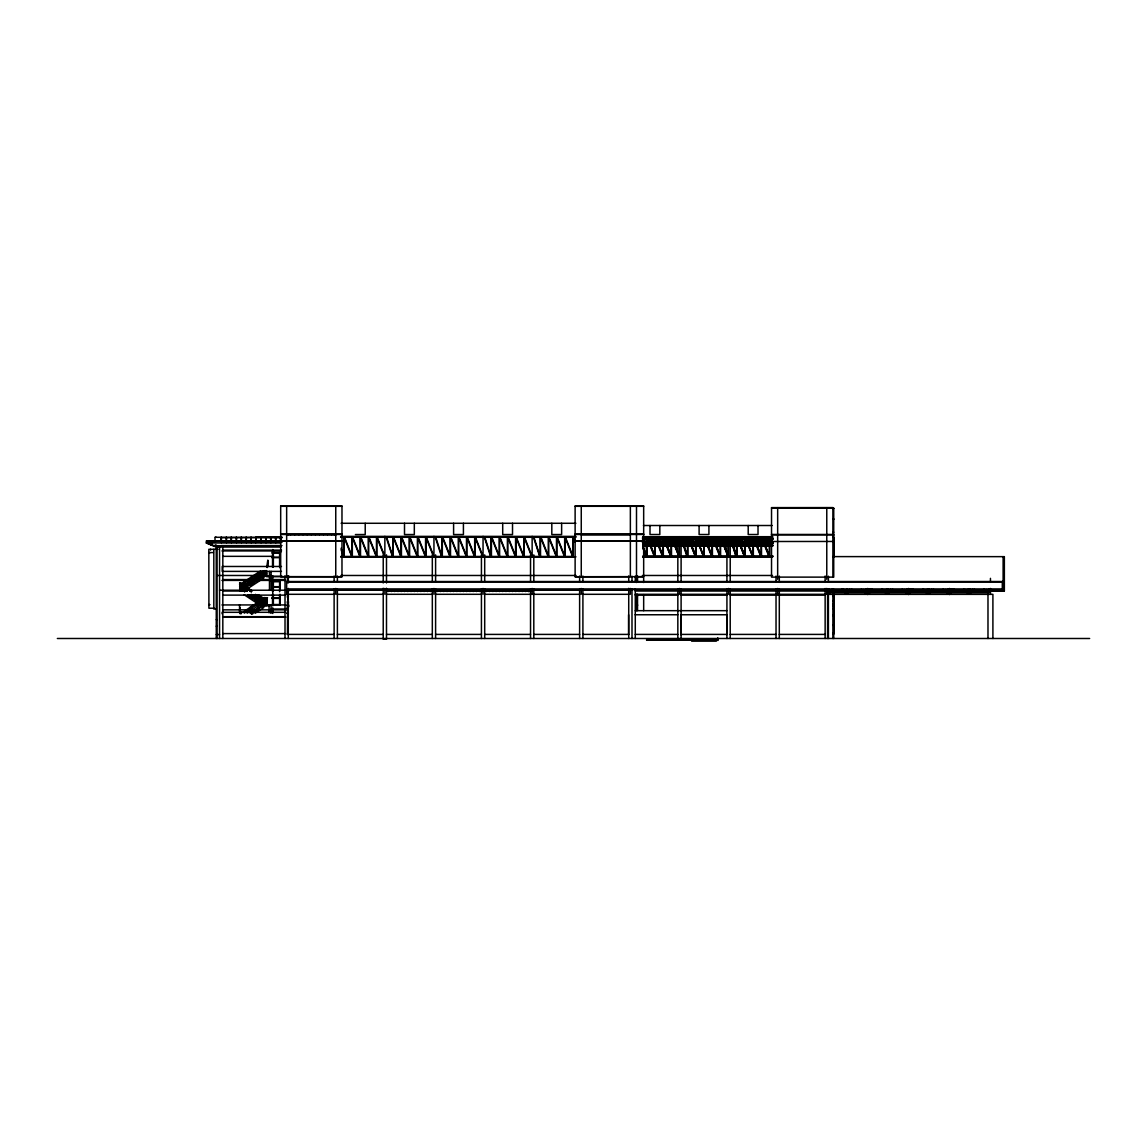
<?xml version="1.0" encoding="UTF-8"?>
<svg xmlns="http://www.w3.org/2000/svg" width="1147" height="1147" viewBox="0 0 1147 1147"><rect width="100%" height="100%" fill="white"/><g stroke="black" fill="none" stroke-linecap="round" stroke-linejoin="round"><path stroke-width="1.5" d="M239.594 586.633L242.39 586.633L264.713 571.794L267.05 571.794M267.308 597.702L266.749 605.301M288.829 581.859L288.04 581.171L288.499 582.074M288.413 596.583L287.61 595.852L288.499 606.992L287.997 596.856M288.212 603.953L287.367 603.465M247.981 594.633L247.981 596.11L250.261 596.11L250.046 597.573L252.483 597.573L252.483 599.049M252.512 597.573L252.297 599.049L254.734 599.049L254.734 600.526L257.014 600.526L256.985 601.989M257.014 600.526L256.799 601.989L259.236 601.989L259.236 603.465M259.265 601.989L259.05 603.465L261.487 603.465L261.487 606.118L244.211 594.806M251.093 591.694L240.253 584.497M247.222 591.207L240.253 586.547M240.225 588.669L244.469 591.336L240.253 588.583M240.182 584.554L251.136 591.608M240.167 586.59L247.265 591.121M680.085 543.793L684.142 538.215M680.501 543.262L684.558 538.215M729.177 543.793L733.248 538.215M729.607 543.262L733.664 538.215M651.596 538.215L647.137 543.262L651.138 538.215L646.736 543.262L643.438 539.463M658.693 538.215L663.095 543.262L667.497 538.215M667.912 538.215L663.095 543.205M700.229 538.215L695.828 543.262L691.44 538.215M716.603 538.215L712.201 543.262L707.799 538.215M749.335 538.215L744.933 543.262L740.532 538.215M761.307 543.205L765.694 538.215L761.307 543.262L756.891 538.244L761.708 543.262L766.11 538.215M696.243 543.219L700.688 538.215M745.335 543.219L749.794 538.215M829.224 591.938L831.432 589.472M830.184 592.712L833.31 589.2M847.232 591.737L849.769 589.343M847.991 592.712L851.705 589.2M867.691 591.737L870.229 589.343M868.451 592.712L872.164 589.2M888.151 591.737L890.689 589.343M888.911 592.712L892.61 589.2M908.61 591.737L911.148 589.343M909.37 592.712L913.069 589.2M929.07 591.737L931.608 589.343M929.83 592.712L933.529 589.2M949.53 591.737L952.067 589.343M950.289 592.712L953.989 589.2M969.989 591.737L972.527 589.343M970.749 592.712L974.448 589.2M680.214 546.015L687.168 539.004M680.314 545.485L686.135 540.094M680.658 545.485L687.655 539.004L695.211 545.485M736.274 539.004L729.177 546.015L773.25 545.485M729.75 545.485L736.747 539.004L744.46 545.485M729.893 545.485L735.729 540.094M267.151 598.117L267.237 605.301M654.55 539.004L646.851 545.485L642.836 542.244M670.78 539.004L663.21 545.485L670.923 539.004M663.726 545.485L671.425 539.004L678.422 545.485M703.656 539.004L695.957 545.485L688.157 539.004M695.828 546.015L704.158 539.004M712.316 545.485L720.015 539.004M712.817 545.485L720.388 539.004L727.513 545.485L720.388 539.004L712.961 545.485M752.618 539.004L745.048 545.485L738.654 540.094M745.192 545.485L751.5 540.094M744.933 546.015L753.12 539.004L760.819 545.485M761.422 545.485L769.121 539.004M761.923 545.485L769.479 539.004L772.978 542.244M762.067 545.485L769.623 539.004M288.284 614.348L288.284 603.895M242.562 612.441L264.627 597.702M244.297 613.057L264.828 599.365M247.207 613.158L264.713 601.358M250.146 613.258L264.771 603.48M242.39 586.633L264.771 571.88M252.297 590.877L239.565 582.977L242.261 582.977L257.975 572.611M258.204 572.468L260.828 570.805M251.308 577.715L251.609 584.382M242.39 584.583L239.594 584.483L242.39 584.583L263.222 570.819M264.971 573.873L242.39 588.669L239.594 588.669L242.361 588.569L265.43 573.457M255.064 613.272L263.738 607.595L263.738 604.942M267.839 560.152L267.738 566.589M288.083 609.946L287.266 609.846L288.284 609.846M280.685 506.3L341.978 506.3M575.12 506.3L643.668 506.3M771.53 507.992L833.726 508.021L833.726 577.127L771.53 577.113L771.53 507.619L832.908 507.591L832.908 577.127M832.908 508.465L833.726 508.465M832.908 508.637L833.726 508.637M832.908 518.874L833.726 518.874M832.908 519.29L833.726 519.29M341.118 523.276L575.909 523.276M643.453 525.512L772.132 525.512M832.908 532.222L833.726 532.222M280.685 534.072L341.978 534.072M575.12 534.072L643.668 534.072M280.685 534.459L341.978 534.459M355.398 534.545L365.219 534.545L365.219 523.276M575.12 534.459L643.668 534.459M771.53 534.459L832.908 534.459M286.65 534.832L287.883 534.832M288.284 534.832L290.535 534.832M290.951 534.832L294.636 534.832M295.037 534.832L298.722 534.832M299.138 534.832L302.822 534.832M303.224 534.832L306.909 534.832M307.324 534.832L310.995 534.832M311.411 534.832L315.095 534.832M315.497 534.832L319.181 534.832M319.597 534.832L323.282 534.832M323.683 534.832L327.368 534.832M327.77 534.832L331.454 534.832M331.87 534.832L334.121 534.832M334.523 534.832L335.756 534.832M581.285 534.803L630.377 534.803M771.53 534.846L833.726 534.846M832.908 535.018L833.726 535.018M341.017 536.38L575.98 536.38M642.664 536.696L772.433 536.696M340.559 536.796L343.742 536.796L343.742 556.438L341.089 548.252M573.228 536.796L575.393 541.699M215.407 537.226L216.224 537.269M282.219 537.269L255.767 537.269L255.767 542.717L256.168 537.269M643.524 537.097L646.55 537.097L646.55 556.739M773.006 537.097L769.68 537.097L769.709 556.739M280.786 537.326L215.005 537.298L215.005 541.957M341.017 537.283L575.98 537.283M678.235 537.384L680.687 537.384L680.687 544.338M727.341 537.384L729.793 537.384L729.807 544.954M832.908 537.384L833.926 537.384L833.926 557.026M220.984 537.699L282.219 537.671M642.664 537.585L772.433 537.585M642.506 537.742L772.074 537.742M642.506 538.158L772.16 538M643.395 538.473L678.852 538.473M729.177 539.276L729.177 538.473L771.73 538.473M642.994 538.703L678.852 538.746M683.813 538.703L727.958 538.703M729.177 538.703L773.322 538.746M642.463 539.004L678.995 539.004M680.085 539.004L728.087 538.473M643.682 539.233L680.687 539.276M682.422 539.276L685.877 539.233M689.333 539.276L734.983 539.233M738.439 539.276L772.992 539.233M280.685 541.112L341.978 541.112L206.331 540.94L206.331 542.99L214.761 546.459L280.556 546.459M282.219 541.513L206.732 541.384L206.732 542.746M771.53 541.499L833.726 541.456M215.407 541.8L206.732 541.8L215.407 541.929M221.385 541.957L282.219 541.929M642.707 541.957L772.634 541.957M206.331 542.99L280.556 542.99M642.721 543.076L773.322 543.219L729.177 543.262M642.994 543.262L678.852 543.793M680.085 543.262L727.958 543.793M643.682 543.75L772.992 543.75M642.85 544.338L646.521 544.338M646.937 544.338L650.621 544.338M651.023 544.338L654.708 544.338M655.123 544.338L675.167 544.338M675.583 544.338L677.834 544.338L677.834 539.119M678.235 544.338L683.354 544.338M683.755 544.338L687.44 544.338M687.856 544.338L695.627 544.338M696.043 544.338L699.727 544.338M700.129 544.338L703.814 544.338M704.215 544.338L724.273 544.338M724.675 544.338L726.926 544.338M727.341 544.338L732.46 544.338M732.861 544.338L736.546 544.338M736.962 544.338L744.733 544.338M745.134 544.338L748.819 544.338M749.235 544.338L752.919 544.338M753.321 544.338L772.146 544.338M642.635 544.739L772.404 544.739M642.865 544.954L646.55 544.954M646.951 544.954L650.636 544.954L650.636 538M654.736 544.954L651.052 544.954L651.052 538M655.138 544.954L675.196 544.954L675.196 538M687.469 544.954L683.784 544.954L683.784 538M687.87 544.954L695.641 544.954M696.057 544.954L699.742 544.954L699.742 538M703.828 544.954L700.143 544.954L700.143 538M704.244 544.954L724.287 544.954L724.287 538M736.56 544.954L732.89 544.954L732.89 538M736.976 544.954L744.747 544.954M745.163 544.954L748.848 544.954L748.848 538M752.934 544.954L749.249 544.954L749.249 538M753.335 544.954L772.16 544.954M642.664 545.37L772.433 545.37M213.7 545.571L216.64 545.413M220.984 545.614L282.004 545.571M642.879 545.485L678.852 546.015M680.085 545.485L728.087 546.015M215.407 545.685L216.224 545.685M216.353 546.015L281.216 546.015M643.453 546.015L772.72 546.015M206.732 542.99L214.761 546.216L280.556 546.216M216.281 546.832L281.216 546.832M218.045 549.298L208.826 549.298L208.912 608.211L214.202 608.211M222.819 550.116L281.459 550.116M221.93 550.933L281.459 550.933M208.912 552.567L213.414 552.567M272.857 552.567L280.685 552.567M208.912 552.983L209.729 552.983M271.825 552.897L279.596 552.897L279.596 557.227L271.825 557.227M642.85 556.123L773.15 556.123M222.819 556.338L272.742 556.338M340.731 556.453L573.701 556.453M642.635 556.524L677.719 556.524M681.218 556.524L728.574 556.524M730.324 556.524L772.404 556.524M833.926 556.61L832.908 556.61L1004.356 556.653L1004.356 591.035L828.406 591.035M340.788 556.84L575.98 556.84L484.794 556.869M643.309 556.739L772.72 556.739M341.017 556.869L383.098 556.869M386.611 556.869L432.204 556.869M435.688 556.869L483.045 556.869L483.059 536.38M1003.123 557.069L1003.94 557.069M642.664 557.155L772.433 557.155M271.825 557.643L279.596 557.643L279.596 566.976M281.459 566.475L222.203 566.475L222.203 571.392L281.459 571.392M258.061 572.511L258.061 580.024M264.713 573.844L267.05 573.944M217.5 575.479L266.721 575.479M269.473 575.479L271.108 575.479M340.917 575.479L576.095 575.479M642.363 575.479L772.505 575.479M282.133 576.296L263.695 576.296L263.695 575.479L263.738 578.131L243.479 591.379L243.479 588.741L245.931 588.741L245.716 587.278L247.981 587.264L247.981 585.787L252.77 584.267L252.569 582.791L254.734 582.848L254.734 581.371L257.172 581.371L256.971 579.895L259.423 579.895L259.222 578.432L263.738 576.955M285.589 576.654L266.606 576.654L266.606 570.546M287.682 576.64L341.978 576.697L341.978 505.884L280.685 505.884L280.685 576.74L341.978 576.74M643.668 582.518L643.668 505.884L575.12 505.884L575.12 576.74L629.603 576.697M634.879 576.697L643.668 576.697L575.12 576.74M251.408 576.869L251.308 584.382M222.819 579.579L285.015 579.579M221.93 580.396L285.632 580.396M1003.123 580.798L1003.94 580.798M271.825 581.285L279.596 581.285M271.825 581.701L279.596 581.701L279.596 586.691M286.65 581.945L1002.306 581.945M240.153 584.024L240.497 590.691L239.68 590.691M251.05 584.468L251.867 584.468M250.318 585.73L250.318 584.267M271.825 586.691L279.997 586.691M271.825 587.106L279.997 587.106M244.211 588.956L245.028 588.956M286.65 589.128L1002.306 589.128M286.65 589.544L1002.306 589.544L1002.306 581.529L286.65 581.529L286.65 594.304M532.165 589.701L381.908 590.16M386.654 589.902L532.165 589.902M219.55 590.218L334.121 590.218M337.39 590.218L579.622 590.218M582.905 590.218L628.728 590.218M635.28 590.218L677.834 590.218M681.103 590.218L726.926 590.218M730.209 590.218L825.137 590.218M830.356 590.218L834.959 590.218M835.36 590.218L843.131 590.218M851.734 590.218L859.504 590.218M859.92 590.218L867.691 590.218M868.093 590.218L875.878 590.218M876.279 590.218L884.05 590.218M884.466 590.218L892.237 590.218M892.653 590.218L900.424 590.218M900.825 590.218L908.61 590.218M909.012 590.218L916.797 590.218M917.199 590.218L924.969 590.218M926.934 590.218L933.156 590.218M933.572 590.218L941.343 590.218M941.744 590.218L946.418 590.218M951.494 590.218L957.702 590.218M958.118 590.218L965.889 590.218M974.491 590.218L982.262 590.218M982.664 590.218L988.886 590.218M990.85 590.218L998.22 590.218M388.13 590.347L430.684 590.347M437.236 590.347L532.165 590.347M287.682 590.791L288.901 590.791L287.682 591.279M830.184 590.619L844.493 590.619M849.769 590.619L946.347 590.619M951.264 590.619L966.003 590.619M971.366 590.619L1004.356 590.619M222.819 591.035L243.479 591.035M635.28 591.035L677.834 591.035M681.103 591.035L726.926 591.035M730.209 591.035L825.137 591.035M386.654 591.178L532.165 591.178M288.284 594.304L334.121 594.304M337.39 594.304L383.227 594.304M386.496 594.304L432.319 594.304M435.602 594.304L481.425 594.304M484.694 594.304L579.622 594.304M582.905 594.304L628.728 594.304M635.28 594.304L677.834 594.304M681.103 594.304L726.926 594.304M730.209 594.304L825.137 594.304M827.589 594.347L992.901 594.347L992.901 638.492M222.819 595.121L285.015 595.121M635.28 595.121L677.834 595.121M681.103 595.121L726.926 595.121M730.209 595.121L825.137 595.121M636.499 595.508L637.531 595.508M636.499 595.924L637.531 595.924M832.908 595.895L833.926 595.895M832.908 596.311L833.926 596.311M267.509 597.702L262.735 597.702L258.089 594.662L258.061 609.487M250.949 597.788L251.767 597.788M271.825 597.988L279.596 597.988L279.596 594.877M264.713 598.376L265.014 605.301M271.825 598.39L279.596 598.39L279.596 604.526L271.825 604.526M267.151 599.207L262.735 599.308L255.451 594.547M832.908 600.856L833.926 600.856M287.266 601.831L288.499 601.831M257.702 602.204L258.519 602.204M287.266 602.318L288.499 602.318M267.151 603.308L262.735 603.408L249.688 594.748M832.908 604.254L833.926 604.254M208.912 604.526L209.729 604.526M288.083 604.842L286.65 604.942M208.826 604.942L209.729 604.942M221.93 604.942L285.015 604.942M636.499 604.928L637.531 604.928M636.499 605.329L637.531 605.329M832.908 605.315L833.926 605.315M287.266 605.516L288.499 605.516M261.487 605.759L269.746 605.759M832.908 605.716L833.926 605.716M287.266 606.003L288.499 606.003M251.666 606.476L251.351 613.903M263.738 606.419L259.222 607.881L259.236 609.358M286.65 608.211L288.284 608.211M832.908 608.541L833.726 608.541M216.281 609.028L213.815 609.028L213.815 549.298M271.108 609.028L285.015 609.028M256.985 610.835L256.985 609.358L259.423 609.358L259.222 607.881M287.395 609.2L288.284 609.2M257.702 609.559L258.519 609.559M222.819 609.846L285.804 609.846M287.266 610.677L288.212 610.677L288.083 633.588L287.266 633.588M635.28 610.677L726.926 610.677M285.015 612.312L222.088 612.312L222.088 613.774M287.065 612.885L288.284 612.885M287.065 613.373L288.284 613.373M635.108 614.763L677.834 614.763M726.926 614.763L680.945 614.763L680.945 634.778M832.908 615.122L833.926 615.122M832.908 615.538L833.926 615.538M222.819 616.685L285.015 616.685M287.467 616.685L288.284 616.685M222.819 617.215L285.015 617.215M287.065 617.215L288.284 617.215M216.281 619.667L217.098 619.667M832.908 624.943L833.926 624.943M832.908 625.359L833.926 625.359M216.281 626.219L217.098 626.219M832.908 633.13L833.926 633.13M222.819 633.588L285.015 633.588M832.908 633.947L833.926 633.947L833.926 589.759M287.266 634.391L334.121 634.406M337.39 634.406L383.227 634.406M386.496 634.406L432.319 634.406M435.602 634.406L481.425 634.406M484.694 634.406L530.531 634.406M533.799 634.406L579.622 634.406M582.905 634.406L628.728 634.406M635.28 634.406L677.834 634.406M681.103 634.406L726.926 634.406M730.209 634.406L776.032 634.406M779.3 634.406L825.137 634.406M216.281 634.563L219.55 634.563M57.35 638.492L1089.65 638.492M646.564 639.725L717.764 639.725M646.564 640.126L717.764 640.126M691.612 641.159L716.33 641.159M208.467 542.846L212.453 544.553M208.467 542.947L212.453 544.653M208.123 543.119L212.31 545.011L208.123 543.32M255.494 594.461L262.763 599.207M252.899 594.806L262.763 601.257L267.151 601.358L262.763 601.257L252.756 594.705M250.103 595.021L262.763 603.308M753.622 539.004L761.321 545.485M737.249 539.004L744.819 545.485M704.659 539.004L712.23 545.485M704.516 539.004L712.086 545.485M704.014 539.004L711.713 545.485M689.046 540.094L695.354 545.485M655.424 539.004L663.124 545.485M662.622 545.485L655.052 539.004L646.865 546.015L654.908 539.004L662.479 545.485M642.334 542.244L646.248 545.485M239.895 610.132L239.809 613.516M240.311 610.634L240.311 613.745M772.433 541.169L770.11 539.004L729.32 538.473M769.967 539.004L772.304 541.169M720.861 539.004L727.958 546.015M671.898 539.004L678.895 545.485M671.769 539.004L678.766 545.485M986.248 589.558L988.8 592.067M984.14 589.2L987.71 592.712M965.788 589.558L968.34 592.067M963.681 589.2L967.251 592.712M945.329 589.558L947.881 592.067M943.221 589.2L946.791 592.712M924.869 589.558L927.436 592.067M922.762 589.2L926.332 592.712M904.409 589.558L906.976 592.067M902.302 589.2L905.872 592.712M883.95 589.558L886.516 592.067M881.842 589.2L885.412 592.712M863.505 589.558L866.057 592.067M861.397 589.2L864.953 592.712M843.446 589.2L845.597 592.712M841.783 589.2L845.009 592.712M756.475 538.215L760.877 543.262M740.102 538.215L744.503 543.262M707.369 538.215L711.771 543.262M658.263 538.215L662.665 543.262M642.994 539.463L646.306 543.262M723.427 538.215L727.528 543.262M674.321 538.215L678.436 543.262M723.886 538.215L727.958 543.262M674.78 538.215L678.852 543.262M258.132 601.817L257.96 595.264L257.96 602.118M244.77 611.179L244.827 612.441M251.58 606.347L251.537 613.903M770.526 538.115L772.461 543.018M769.895 537.097L772.49 543.649M770.311 538.703L772.203 543.449M769.709 537.742L772.218 544.079M762.325 538.072L769.279 555.65M761.708 537.097L769.307 556.266M761.522 537.742L769.049 556.739M754.124 538.043L761.092 555.65M753.522 537.097L761.121 556.266M753.335 537.742L760.862 556.739M745.349 537.097L752.934 556.266M746.396 540.294L752.661 556.123M745.163 537.742L752.676 556.739M737.808 538.072L744.733 555.564M737.191 537.097L744.747 556.18M738.209 540.208L744.503 556.123M736.976 537.656L744.532 556.739M721.42 538.115L727.901 554.474M720.789 537.097L728.589 556.797M721.219 538.703L727.485 554.531M720.603 537.742L728.13 556.739M713.219 538.072L720.173 555.65M712.602 537.097L720.201 556.266M712.43 537.742L719.943 556.739M705.032 538.043L712 555.65M704.43 537.097L712.015 556.266M704.244 537.742L711.757 556.739M696.243 537.097L703.828 556.266M696.659 538.703L703.555 556.123M696.057 537.742L703.57 556.739M688.702 538.072L695.627 555.564M688.1 537.097L695.641 556.18M688.487 538.617L695.412 556.123M687.87 537.656L695.426 556.739M672.314 538.115L678.149 552.84M671.698 537.097L679.483 556.797M672.113 538.703L678.379 554.531M671.511 537.742L679.024 556.739M664.127 538.072L671.081 555.65M663.511 537.097L671.095 556.266M663.927 538.703L670.823 556.123M663.324 537.742L670.837 556.739M655.926 538.043L662.894 555.65M655.324 537.097L662.909 556.266M655.138 537.742L662.665 556.739M647.754 538.072L654.708 555.65M647.137 537.097L654.736 556.266M646.951 537.742L654.478 556.739M642.75 546.015L646.521 555.564M642.764 546.646L646.55 556.18M643.166 548.166L646.306 556.123M643.18 548.782L646.32 556.739M573.271 537.441L575.149 542.187M565.27 536.796L572.855 555.965M565.084 537.441L572.597 556.438M557.084 536.796L564.668 555.965M556.897 537.441L564.41 556.438M548.897 536.796L556.481 555.965M548.71 537.441L556.238 556.438M540.753 536.796L548.309 555.879M540.524 537.355L548.08 556.438M524.351 536.796L532.136 556.481M524.165 537.441L531.678 556.438M516.164 536.796L523.749 555.965M515.978 537.441L523.505 556.438M507.978 536.796L515.577 555.965M507.791 537.441L515.318 556.438M499.791 536.796L507.39 555.965M499.619 537.441L507.132 556.438M491.647 536.796L499.203 555.879M491.432 537.355L498.988 556.438M475.259 536.796L483.059 556.481M475.087 537.441L482.6 556.438M467.087 536.796L474.672 555.965M466.901 537.441L474.414 556.438M458.9 536.796L466.485 555.965M458.714 537.441L466.227 556.438M450.714 536.796L458.298 555.965M450.527 537.441L458.054 556.438M442.57 536.796L450.126 555.879M442.341 537.355L449.896 556.438M426.168 536.796L433.953 556.481M425.981 537.441L433.494 556.438M417.981 536.796L425.566 555.965M417.795 537.441L425.322 556.438M409.794 536.796L417.393 555.965M409.608 537.441L417.135 556.438M401.608 536.796L409.207 555.965M401.436 537.441L408.949 556.438M393.464 536.796L401.02 555.879M393.249 537.355L400.805 556.438M377.062 536.796L384.862 556.481M376.876 537.441L384.403 556.438M368.875 536.796L376.474 555.965M368.689 537.441L376.216 556.438M360.703 536.796L368.287 555.965M360.516 537.441L368.029 556.438M352.516 536.796L360.101 555.965M352.33 537.441L359.843 556.438M344.358 536.796L351.914 555.879M344.143 537.355L351.699 556.438M730.739 538.115L736.016 554.474M730.223 537.097L736.56 556.739L736.56 537.097L720.574 537.097L720.603 556.739M730.295 538.115L735.585 554.474M729.779 537.097L736.13 556.739M682.164 539.75L687.44 556.123M681.117 537.097L687.469 556.739L687.469 537.097L671.468 537.097L671.511 556.739M680.687 537.097L687.024 556.739M533.785 536.796L540.122 556.438L540.122 536.796L524.122 536.796L524.165 556.438M533.341 536.796L539.678 556.438M484.679 536.796L491.016 556.438L491.016 536.796L475.044 536.796L475.087 556.438M484.235 536.796L490.586 556.438M435.602 536.796L441.939 556.438L441.939 536.796L425.938 536.796L425.981 556.438M435.157 536.796L441.495 556.438M386.496 536.796L392.833 556.438L392.833 536.796L376.847 536.796L376.876 556.438M386.052 536.796L392.403 556.438M341.175 549.886L343.297 556.438M256.971 609.358L257.172 610.835L254.734 610.835L254.734 612.312M252.799 613.774L252.598 612.312L252.483 613.774M243.465 588.741L243.68 590.218M288.499 580.482L287.682 580.583M1003.94 556.653L1003.94 591.035M1003.123 556.653L1003.123 591.035M990.449 578.346L990.449 581.615M990.449 588.468L990.449 594.347M988.8 589.056L988.8 592.712L829.224 592.712L829.224 588.97M987.983 594.347L987.983 638.492M969.989 588.855L969.989 592.712M968.34 589.056L968.34 592.712M951.164 589.429L951.164 594.347M949.53 588.454L949.53 594.547M947.881 589.056L947.881 592.712M929.07 588.855L929.07 592.712M927.436 589.056L927.436 592.712M910.245 589.429L910.245 594.347M908.61 588.454L908.61 594.562M906.976 589.056L906.976 592.712M888.151 588.855L888.151 592.712M886.516 589.056L886.516 592.712M869.326 589.429L869.326 594.347M867.691 588.454L867.691 594.547M866.057 589.056L866.057 592.712M847.232 588.855L847.232 592.712M833.726 589.343L833.726 638.492M832.908 589.343L832.908 638.492M828.406 576.21L828.406 582.103M828.406 589.013L828.406 638.492M827.589 589.429L827.589 638.492M826.772 507.619L826.772 579.307M826.772 588.468L826.772 594.304M825.137 576.009L825.137 582.375M825.137 588.511L825.137 638.492M779.3 576.066L779.3 582.375M779.3 589.013L779.3 638.492M777.666 507.619L777.666 579.307M777.666 588.468L777.666 594.304M776.032 576.066L776.032 582.375M776.032 589.013L776.032 638.492M771.372 541.957L771.386 543.076M771.128 541.957L771.142 543.076M769.307 556.739L769.307 537.097L761.493 537.097L761.522 556.739M768.089 541.957L768.117 543.076M767.845 541.957L767.873 543.076M765.623 538L765.623 544.954M765.207 538L765.207 544.954M764.82 541.957L764.834 543.076M764.59 543.076L764.576 541.957M761.307 541.957L761.321 543.076M761.121 556.739L761.121 537.097L753.335 537.097L753.335 556.739M758.267 541.957L758.296 543.076M758.024 525.512L758.024 534.516L748.202 534.516L748.202 525.512M758.024 541.957L758.052 543.076M757.436 538L757.436 544.954M757.02 538L757.02 544.954M754.998 541.957L755.027 543.076M754.755 541.957L754.769 543.076M752.934 556.739L752.934 537.097L745.163 537.097L745.163 556.739M751.729 541.957L751.744 543.076M751.486 541.957L751.5 543.076M748.461 541.957L748.475 543.076M748.202 541.957L748.231 543.076M744.747 556.739L744.747 537.097L736.976 537.097L736.976 556.739M744.733 538.215L744.733 556.123M741.908 541.957L741.923 543.076M741.665 541.957L741.679 543.076M741.062 538L741.062 544.954M740.661 538L740.661 544.954M738.639 541.957L738.654 543.076M738.381 541.957L738.41 543.076M735.356 541.957L735.385 543.076M735.112 541.957L735.141 543.076M732.474 538L732.474 544.954L727.356 544.954L727.356 538M732.087 541.957L732.101 543.076M731.858 543.076L731.843 541.957M730.223 538L730.223 544.954M730.209 546.015L730.209 582.375M730.209 589.013L730.209 638.492M728.818 541.957L728.832 543.076M728.574 536.638L728.589 557.155M728.574 588.468L728.574 594.304M727.958 539.276L727.958 538.473L680.085 538.473L680.085 539.276M726.954 538L726.954 544.954L724.703 544.954L724.703 538M726.926 546.015L726.926 582.375M726.926 589.013L726.926 638.492M726.768 614.763L726.768 634.778M725.535 541.957L725.564 543.076M725.291 541.957L725.32 543.076M722.28 543.076L722.266 541.957M722.022 541.957L722.037 543.076M720.201 556.739L720.201 537.097L712.387 537.097L712.43 556.739M718.997 541.957L719.011 543.076M718.753 541.957L718.768 543.076M717.764 637.818L717.764 640.542M716.517 538L716.517 544.954M716.101 538L716.101 544.954M715.714 541.957L715.742 543.076M715.47 541.957L715.499 543.076M712.015 556.739L712.015 537.097L704.244 537.097L704.244 556.739M712 538.115L712 556.123M709.176 541.957L709.19 543.076M708.918 525.512L708.918 534.516L699.097 534.516L699.097 525.512M708.932 541.957L708.946 543.076M708.33 538L708.33 544.954M707.928 538L707.928 544.954M705.892 541.957L705.921 543.076M705.649 541.957L705.677 543.076M703.828 556.739L703.828 537.097L696.057 537.097L696.057 556.739M702.624 541.957L702.652 543.076M702.38 541.957L702.394 543.076M699.355 541.957L699.369 543.076M699.111 541.957L699.125 543.076M695.828 541.957L695.856 543.076M695.641 556.739L695.641 537.097L687.87 537.097L687.87 556.739M692.802 541.957L692.831 543.076M692.559 541.957L692.573 543.076M691.971 538L691.971 544.954M691.555 538L691.555 544.954M689.29 541.957L689.304 543.076M686.264 541.957L686.279 543.076M686.006 541.957L686.035 543.076M683.368 538L683.368 544.954L678.264 544.954L678.264 538M682.981 541.957L683.01 543.076M682.737 541.957L682.766 543.076M681.117 538L681.117 544.954M681.103 546.015L681.103 582.375M681.103 589.013L681.103 638.492M680.716 538L680.716 544.954M679.712 541.957L679.727 543.076M679.468 536.638L679.483 557.155M679.468 588.468L679.468 594.304M678.995 538.473L678.852 539.276M677.848 538L677.848 544.954L675.597 544.954L675.597 538M677.834 546.015L677.834 582.375M677.834 589.013L677.834 638.492M676.443 541.957L676.458 543.076M676.2 541.957L676.214 543.076M676.056 541.957L676.07 543.076M673.16 541.957L673.189 543.076M672.916 541.957L672.945 543.076M671.095 556.739L671.095 537.097L663.281 537.097L663.324 556.739M669.891 541.957L669.905 543.076M669.647 541.957L669.662 543.076M667.411 538L667.411 544.954M667.009 538L667.009 544.954M666.622 541.957L666.636 543.076M666.378 541.957L666.393 543.076M663.095 541.957L663.124 543.076M662.909 556.739L662.909 537.097L655.138 537.097L655.138 556.739M660.07 541.957L660.084 543.076M659.826 525.512L659.826 534.516L650.005 534.516L650.005 525.512M659.826 541.957L659.84 543.076M659.238 538L659.238 544.954M658.822 538L658.822 544.954M656.801 541.957L656.571 543.076M655.123 538.846L655.123 556.123M654.736 556.739L654.736 537.097L646.951 537.097L646.951 556.739M653.518 541.957L653.546 543.076M653.274 541.957L653.303 543.076M650.249 541.957L650.263 543.076M650.005 541.957L650.019 543.076M646.521 538.215L646.521 556.123M643.711 541.957L643.725 543.076M643.668 594.59L643.668 610.677M637.531 575.866L637.531 582.146M637.531 594.289L637.531 610.62M636.499 505.884L636.499 582.518M636.499 594.289L636.499 610.677M635.28 576.066L635.28 582.375M635.28 589.013L635.28 638.492M631.997 576.21L631.997 581.945M631.997 589.013L631.997 638.492M630.363 505.884L630.363 576.74M630.363 588.468L630.363 594.304M628.728 575.923L628.728 581.945M628.728 588.325L628.728 638.492M628.57 614.763L628.57 634.778M582.905 576.066L582.905 581.945M582.905 589.013L582.905 638.492M581.257 505.841L581.257 576.697M581.257 588.468L581.257 594.304M579.622 576.066L579.622 581.945M579.622 589.013L579.622 638.492M573.271 536.796L573.271 556.438M572.855 556.438L572.855 536.796L565.041 536.796L565.084 556.453M564.668 556.438L564.668 536.796L556.897 536.796L556.897 556.453M561.629 523.276L561.629 534.545L551.807 534.545L551.807 523.276M556.481 556.438L556.481 536.796L548.71 536.796L548.71 556.453M548.309 556.438L548.309 536.796L540.524 536.796L540.524 556.453M533.799 554.861L533.799 581.945M533.799 589.013L533.799 638.492M532.136 536.38L532.136 556.84M532.165 588.468L532.165 594.304M530.531 554.861L530.531 581.945M530.531 589.013L530.531 638.492M528.882 589.701L528.882 591.537M528.681 589.701L528.681 591.537M525.613 589.701L525.613 591.537M523.749 556.438L523.749 536.796L515.949 536.796L515.978 556.453M522.344 589.701L522.344 591.537M519.075 589.701L519.075 591.537M515.792 589.701L515.792 591.537M515.577 556.438L515.577 536.796L507.791 536.796L507.791 556.453M512.523 523.276L512.523 534.545L502.701 534.545L502.701 523.276M512.523 589.701L512.523 591.537M509.254 589.701L509.254 591.537M507.39 556.438L507.39 536.796L499.619 536.796L499.619 556.453M505.97 589.701L505.97 591.537M502.701 589.701L502.701 591.537M499.432 589.701L499.432 591.537M499.203 556.438L499.203 536.796L491.432 536.796L491.432 556.453M496.149 589.701L496.149 591.537M492.88 589.701L492.88 591.537M489.611 589.701L489.611 591.537M486.328 589.701L486.328 591.537M484.694 554.861L484.694 581.945M484.694 589.013L484.694 638.492M483.059 588.468L483.059 594.304M481.425 554.861L481.425 581.945M481.425 589.013L481.425 638.492M479.79 589.701L479.79 591.537M476.507 589.701L476.507 591.537M474.672 556.438L474.672 536.796L466.858 536.796L466.872 556.453M473.238 589.701L473.238 591.537M469.969 589.701L469.969 591.537M466.7 589.701L466.7 591.537M466.485 556.438L466.485 536.796L458.714 536.796L458.714 556.438M463.417 523.276L463.417 534.545L453.595 534.545L453.595 523.276M463.417 589.701L463.417 591.537M460.148 589.701L460.148 591.537M458.298 556.438L458.298 536.796L450.527 536.796L450.513 556.453M456.879 589.687L456.879 591.522M453.595 589.701L453.595 591.537M450.126 556.438L450.126 536.796L442.341 536.796L442.326 556.453M450.327 589.701L450.327 591.537M447.058 589.701L447.058 591.537M443.774 589.701L443.774 591.537M440.505 589.701L440.505 591.537M437.236 589.701L437.236 591.537M435.602 554.861L435.602 581.945M435.602 589.013L435.602 638.492M433.953 536.38L433.953 556.84M433.953 588.468L433.953 594.304M432.319 554.861L432.319 581.945M432.319 589.013L432.319 638.492M430.684 589.701L430.684 591.537M427.415 589.701L427.415 591.537M425.566 556.438L425.566 536.796L417.766 536.796L417.795 556.453M424.132 589.701L424.132 591.537M420.863 589.701L420.863 591.537M417.393 556.438L417.393 536.796L409.608 536.796L409.608 556.453M417.594 589.701L417.594 591.537M414.325 523.276L414.325 534.545L404.504 534.545L404.504 523.276M414.325 589.701L414.325 591.537M411.042 589.701L411.042 591.537M409.207 556.438L409.207 536.796L401.436 536.796L401.436 556.453M407.773 589.701L407.773 591.537M404.504 589.701L404.504 591.537M401.221 589.701L401.221 591.537M401.02 556.438L401.02 536.796L393.249 536.796L393.249 556.453M397.952 589.701L397.952 591.537M394.683 589.701L394.683 591.537M391.399 589.701L391.399 591.537M388.13 589.701L388.13 591.537M386.496 554.861L386.496 582.948M386.496 588.225L386.496 639.237L383.227 639.237L383.227 588.225M384.862 536.38L384.862 556.84M384.862 588.468L384.862 594.304M383.227 554.861L383.227 582.948M376.474 556.438L376.474 536.796L368.66 536.796L368.689 556.453M368.287 556.438L368.287 536.796L360.516 536.796L360.516 556.453M360.101 556.438L360.101 536.796L352.33 536.796L352.33 556.453M351.914 556.438L351.914 536.796L344.143 536.796L344.143 556.453M337.39 576.066L337.39 581.945M337.39 589.013L337.39 638.492M335.756 505.884L335.756 576.74M335.756 588.468L335.756 594.304M334.121 576.066L334.121 581.945M334.121 589.013L334.121 638.492M288.901 576.152L288.901 577.629L288.413 576.152M288.284 575.751L288.284 582.948M288.284 588.411L288.284 638.492M287.682 576.152L287.682 580.396M287.682 590.218L287.682 595.121M287.467 577.271L287.467 582.619M287.467 593.343L287.467 597.573M287.596 605.516L287.467 634.406M286.65 505.884L286.65 576.74M285.015 575.751L285.015 638.492M280.714 537.269L280.714 542.717L280.312 537.269M279.997 552.567L279.997 567.923M279.997 579.866L279.997 590.705M279.997 594.232L279.997 604.942M279.596 587.106L279.596 591.766M275.81 537.269L275.81 542.717L275.395 537.269M273.359 550.933L273.359 566.718M273.359 580.396L273.359 590.906M273.359 594.418L273.359 604.942M272.742 549.542L272.742 567.235M272.742 575.851L272.742 605.845M272.742 607.781L272.742 613.487M272.542 550.933L272.542 567.292M272.542 580.396L272.542 591.852M272.542 594.418L272.542 604.942M272.542 609.846L272.542 612.799M270.907 537.269L270.907 542.717L270.491 537.269M271.108 571.392L271.108 590.218M271.108 604.942L271.108 613.129M270.692 609.846L270.692 612.799M269.473 571.392L269.473 590.218M269.058 604.942L269.058 612.799M267.38 567.464L267.738 560.553L267.05 567.464M265.989 537.269L265.989 542.717L265.588 537.269M265.846 604.942L265.846 605.759M265.272 575.837L264.455 575.837M265.014 570.561L265.014 575.837M264.914 570.647L264.914 575.837M264.713 597.53L264.713 605.301M261.086 537.269L261.086 542.717L260.67 537.269M259.236 578.432L259.236 579.895M258.519 580.024L257.702 580.024M258.261 580.024L258.261 573.17L257.96 580.024M258.261 609.487L258.261 602.619L257.96 609.487M256.985 579.895L256.985 581.371M252.483 582.848L252.483 584.325M251.408 590.175L251.408 591.737M251.308 594.304L251.508 597.702M251.265 537.298L251.265 542.746L250.849 537.298M251.222 595.766L251.222 597.702M250.232 596.11L250.232 597.573M246.347 537.298L246.347 542.746L245.945 537.298M245.73 587.264L245.73 588.741M244.755 591.723L244.669 581.357L244.555 591.694M241.444 537.298L241.444 542.746L241.028 537.298M241.228 590.218L241.228 591.035M241.228 612.312L241.228 613.774M240.899 612.254L240.798 613.186M240.698 612.254L240.698 613.186M240.153 582.791L240.253 590.562M240.225 612.985L239.895 607.265L239.895 613.186M239.967 582.791L239.838 590.562M239.537 604.684L239.537 612.441M236.526 537.298L236.526 542.746L236.124 537.298M231.422 537.298L231.422 542.746L231.006 537.298M226.504 537.298L226.504 542.746L226.102 537.298M222.819 546.832L222.819 638.492M221.385 537.298L221.385 542.746L220.984 537.298M219.55 546.832L219.55 638.492M217.098 546.832L217.098 638.492M216.224 545.341L216.281 638.492M215.407 545.198L215.407 546.058M210.546 549.298L210.546 550.116M717.004 538.215L712.201 543.262L717.018 538.244M252.813 605.344L249.587 607.953L252.827 605.358M643.668 541.069L575.12 541.069L643.668 541.112M772.634 542.445L642.707 542.445L772.648 542.588M265.272 605.301L264.455 605.415L265.272 605.301M267.394 605.301L266.577 605.415L267.394 605.301M695.397 543.219L690.996 538.215L695.397 543.262"/></g></svg>
